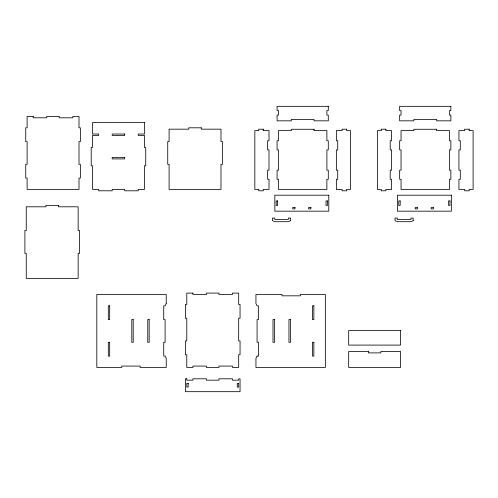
<?xml version="1.0" encoding="UTF-8"?>
<svg xmlns="http://www.w3.org/2000/svg" width="498" height="498" viewBox="0 0 498 498"><rect width="100%" height="100%" fill="white"/><g stroke="black" fill="none" stroke-linecap="round" stroke-linejoin="round"><path stroke-width="0.75" d="M166.232 303.599L165.093 305.809L163.73 305.809L163.73 319.616L165.093 319.616L165.093 342.294L163.73 342.294L163.73 356.101L165.093 356.101L166.232 358.305L166.232 367.443L140.119 367.443L140.119 366.08L121.792 366.08L121.792 367.443L96.817 367.443L96.817 294.467L166.232 294.467L166.232 303.599M257.08 356.101L255.941 358.305L255.941 367.443L325.356 367.443L325.356 294.467L300.381 294.467L300.381 295.824L282.055 295.824L282.055 294.467L255.941 294.467L255.941 303.599L257.08 305.809L258.443 305.809L258.443 319.616L257.08 319.616L257.08 342.294L258.443 342.294L258.443 356.101L257.08 356.101M290.62 220.577L288.342 221.71L274.709 221.71L272.431 220.577L272.431 218.074L274.709 218.074L274.709 219.437L288.342 219.437L288.342 218.074L290.62 218.074L290.62 220.577M413.191 220.577L410.912 221.71L397.28 221.71L395.001 220.577L395.001 218.074L397.28 218.074L397.28 219.437L410.912 219.437L410.912 218.074L413.191 218.074L413.191 220.577M328.288 106.317L277.081 106.317L277.081 110.581L278.475 110.581L278.475 115.106L277.081 115.106L277.081 120.827L291.293 120.827L291.293 119.47L314.076 119.47L314.076 120.827L328.288 120.827L328.288 115.106L326.887 115.106L326.887 110.581L328.288 110.581L328.288 106.317M450.858 106.317L399.651 106.317L399.651 110.581L401.046 110.581L401.046 115.106L399.651 115.106L399.651 120.827L413.863 120.827L413.863 119.47L436.646 119.47L436.646 120.827L450.858 120.827L450.858 115.106L449.457 115.106L449.457 110.581L450.858 110.581L450.858 106.317M33.235 116.457L27.11 116.457L27.11 127.793L25.747 127.793L25.747 141.606L27.11 141.606L27.11 164.284L25.747 164.284L25.747 178.091L27.11 178.091L27.11 189.427L79.001 189.427L79.001 178.091L80.365 178.091L80.365 164.284L79.001 164.284L79.001 141.606L80.365 141.606L80.365 127.793L79.001 127.793L79.001 116.457L72.795 116.457L72.795 117.814L59.262 117.814L59.262 116.457L46.762 116.457L46.762 117.814L33.235 117.814L33.235 116.457M144.426 122.514L92.528 122.514L92.528 134.024L98.66 134.024L98.66 135.388L92.528 135.388L92.528 147.489L91.209 147.489L91.209 165.822L92.528 165.822L92.528 189.427L98.66 189.427L98.66 190.796L112.187 190.796L112.187 189.427L124.687 189.427L124.687 190.796L138.214 190.796L138.214 189.427L144.426 189.427L144.426 165.822L145.74 165.822L145.74 147.489L144.426 147.489L144.426 135.388L138.214 135.388L138.214 134.024L144.426 134.024L144.426 122.514M201.254 127.805L188.754 127.805L188.754 129.169L169.096 129.169L169.096 141.519L167.733 141.519L167.733 164.365L169.096 164.365L169.096 189.427L220.988 189.427L220.988 164.365L222.357 164.365L222.357 141.519L220.988 141.519L220.988 129.169L201.254 129.169L201.254 127.805M263.286 129.206L258.761 129.206L258.761 130.625L254.839 130.625L254.839 189.427L258.761 189.427L258.761 190.796L263.286 190.796L263.286 189.427L269.007 189.427L269.007 179.292L267.638 179.292L267.638 170.167L269.007 170.167L269.007 149.892L267.638 149.892L267.638 140.766L269.007 140.766L269.007 130.625L263.286 130.625L263.286 129.206M314.076 129.275L291.293 129.275L291.293 130.625L278.475 130.625L278.475 140.766L277.081 140.766L277.081 149.892L278.475 149.892L278.475 170.167L277.081 170.167L277.081 179.292L278.475 179.292L278.475 189.427L326.887 189.427L326.887 179.292L328.288 179.292L328.288 170.167L326.887 170.167L326.887 149.892L328.288 149.892L328.288 140.766L326.887 140.766L326.887 130.625L314.076 130.625L314.076 129.275M346.608 129.206L342.076 129.206L342.076 130.625L336.362 130.625L336.362 140.766L337.725 140.766L337.725 149.892L336.362 149.892L336.362 170.167L337.725 170.167L337.725 179.292L336.362 179.292L336.362 189.427L342.076 189.427L342.076 190.796L346.608 190.796L346.608 189.427L350.53 189.427L350.53 130.625L346.608 130.625L346.608 129.206M385.857 129.206L381.331 129.206L381.331 130.625L377.409 130.625L377.409 189.427L381.331 189.427L381.331 190.796L385.857 190.796L385.857 189.427L391.577 189.427L391.577 179.292L390.214 179.292L390.214 170.167L391.577 170.167L391.577 149.892L390.214 149.892L390.214 140.766L391.577 140.766L391.577 130.625L385.857 130.625L385.857 129.206M436.646 129.275L413.863 129.275L413.863 130.625L401.046 130.625L401.046 140.766L399.651 140.766L399.651 149.892L401.046 149.892L401.046 170.167L399.651 170.167L399.651 179.292L401.046 179.292L401.046 189.427L449.457 189.427L449.457 179.292L450.858 179.292L450.858 170.167L449.457 170.167L449.457 149.892L450.858 149.892L450.858 140.766L449.457 140.766L449.457 130.625L436.646 130.625L436.646 129.275M469.178 129.206L464.646 129.206L464.646 130.625L458.932 130.625L458.932 140.766L460.295 140.766L460.295 149.892L458.932 149.892L458.932 170.167L460.295 170.167L460.295 179.292L458.932 179.292L458.932 189.427L464.646 189.427L464.646 190.796L469.178 190.796L469.178 189.427L473.1 189.427L473.1 130.625L469.178 130.625L469.178 129.206M124.687 134.024L112.187 134.024L112.187 135.388L124.687 135.388L124.687 134.024M124.687 157.505L112.187 157.505L112.187 158.912L124.687 158.912L124.687 157.505M328.78 195.204L274.84 195.204L274.84 211.171L328.78 211.171L328.78 195.204M451.35 195.204L397.41 195.204L397.41 211.171L451.35 211.171L451.35 195.204M277.604 200.924L276.203 200.924L276.203 205.45L277.604 205.45L277.604 200.924M327.416 200.924L326.016 200.924L326.016 205.45L327.416 205.45L327.416 200.924M400.174 200.924L398.774 200.924L398.774 205.45L400.174 205.45L400.174 200.924M449.987 200.924L448.586 200.924L448.586 205.45L449.987 205.45L449.987 200.924M58.422 205.444L45.922 205.444L45.922 206.801L26.263 206.801L26.263 230.512L24.9 230.512L24.9 253.351L26.263 253.351L26.263 278.419L78.155 278.419L78.155 253.351L79.524 253.351L79.524 230.512L78.155 230.512L78.155 206.801L58.422 206.801L58.422 205.444M294.997 207.529L292.712 207.529L292.712 208.892L294.997 208.892L294.997 207.529M310.908 207.529L308.623 207.529L308.623 208.892L310.908 208.892L310.908 207.529M417.567 207.529L415.282 207.529L415.282 208.892L417.567 208.892L417.567 207.529M433.478 207.529L431.193 207.529L431.193 208.892L433.478 208.892L433.478 207.529M192.919 293.104L186.787 293.104L186.787 304.44L185.424 304.44L185.424 318.253L186.787 318.253L186.787 340.931L185.424 340.931L185.424 354.738L186.787 354.738L186.787 367.443L192.919 367.443L192.919 366.08L206.446 366.08L206.446 367.443L218.946 367.443L218.946 366.08L232.473 366.08L232.473 367.443L238.685 367.443L238.685 354.738L240.048 354.738L240.048 340.931L238.685 340.931L238.685 318.253L240.048 318.253L240.048 304.44L238.685 304.44L238.685 293.104L232.473 293.104L232.473 294.461L218.946 294.461L218.946 293.104L206.446 293.104L206.446 294.461L192.919 294.461L192.919 293.104M109.684 305.809L108.321 305.809L108.321 319.616L109.684 319.616L109.684 305.809M313.852 305.809L312.489 305.809L312.489 319.616L313.852 319.616L313.852 305.809M133.215 319.535L131.802 319.535L131.802 342.375L133.215 342.375L133.215 319.535M149.176 319.535L147.769 319.535L147.769 342.375L149.176 342.375L149.176 319.535M274.41 319.535L272.997 319.535L272.997 342.375L274.41 342.375L274.41 319.535M290.371 319.535L288.958 319.535L288.958 342.375L290.371 342.375L290.371 319.535M400.585 330.535L348.687 330.535L348.687 345.089L400.585 345.089L400.585 330.535M109.684 342.294L108.321 342.294L108.321 356.101L109.684 356.101L109.684 342.294M313.852 342.294L312.489 342.294L312.489 356.101L313.852 356.101L313.852 342.294M368.346 351.476L348.687 351.476L348.687 367.443L400.585 367.443L400.585 351.476L380.846 351.476L380.846 352.889L368.346 352.889L368.346 351.476M186.787 378.81L185.424 378.81L185.424 391.683L240.048 391.683L240.048 378.81L238.685 378.81L238.685 380.173L232.473 380.173L232.473 378.81L218.946 378.81L218.946 380.173L206.446 380.173L206.446 378.81L192.919 378.81L192.919 380.173L186.787 380.173L186.787 378.81M188.188 383.423L186.787 383.423L186.787 387.07L188.188 387.07L188.188 383.423M238.685 383.423L237.285 383.423L237.285 387.07L238.685 387.07L238.685 383.423"/></g></svg>
